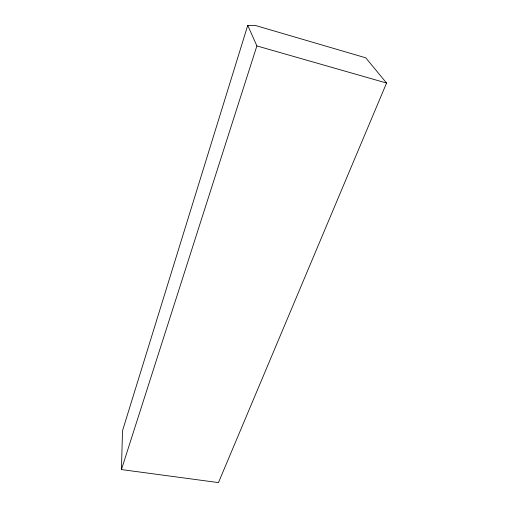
<?xml version="1.0" encoding="UTF-8"?>
<svg xmlns="http://www.w3.org/2000/svg" width="508" height="508" viewBox="0 0 508 508"><rect width="100%" height="100%" fill="white"/><g stroke="black" fill="none" stroke-linecap="round" stroke-linejoin="round"><path stroke-width="0.76" d="M121.444 469.57L122.511 430.746L247.739 25.4L255.473 25.495L365.773 57.829L386.556 83.039L218.465 482.6L121.444 469.57L256.883 45.923L247.739 25.4M256.883 45.923L386.556 83.039"/></g></svg>
